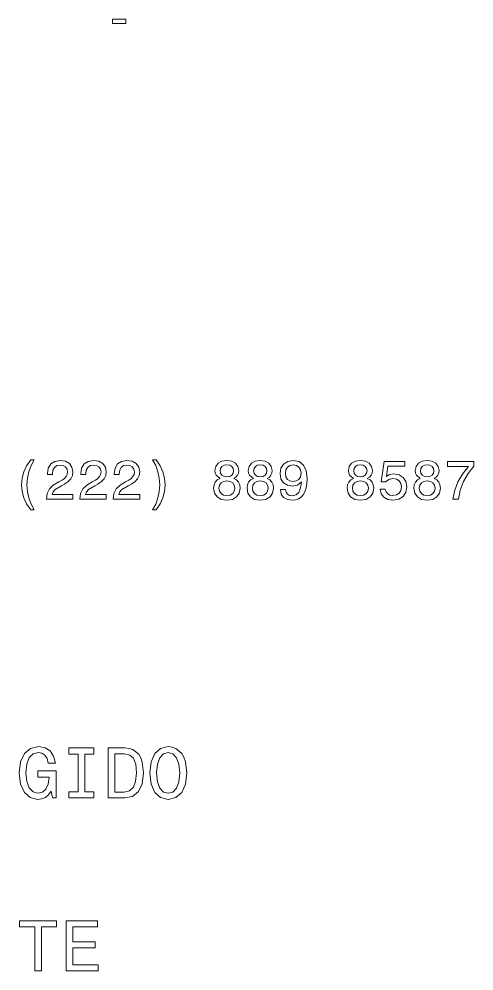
# Model space of a CAD drawing. Extents: x 14 to 2196, y -1968 to 1826.
# Drawn here: x 1777.4 to 1836.6, y -246.2 to -122.6 of the extents above; entities that cross this region are included whole.
import ezdxf

# ---------------------------------------------------------------- set-up
doc = ezdxf.new("R2010")
doc.units = 0

msp = doc.modelspace()

# ---------------------------------------------------------------- linework, layer by layer
at = {"color": 7, "lineweight": 13}
for points in [[(1789.582764, -123.155678), (1791.326294, -123.155678), (1791.326294, -122.586517), (1789.582764, -122.586517)], [(1778.961914, -186.327179), (1779.415771, -186.327179), (1779.005127, -185.563492), (1778.716919, -184.763779), (1778.536865, -183.920837), (1778.479248, -183.070694), (1778.536865, -182.220551), (1778.716919, -181.384811), (1779.005127, -180.577896), (1779.415771, -179.814209), (1778.961914, -179.814209), (1778.435913, -180.60672), (1778.068481, -181.392029), (1777.852417, -182.213348), (1777.787598, -183.070694), (1777.852417, -183.935257), (1778.068481, -184.749374), (1778.435913, -185.534668)], [(1781.015259, -184.936691), (1784.451782, -184.936691), (1784.451782, -184.317093), (1781.735718, -184.317093), (1781.886963, -183.978485), (1782.146362, -183.697495), (1782.946045, -183.185974), (1783.371094, -182.969833), (1783.84668, -182.660034), (1784.185303, -182.299805), (1784.379761, -181.874725), (1784.451782, -181.392029), (1784.329346, -180.786835), (1783.990723, -180.311325), (1783.471924, -180.008743), (1782.802002, -179.900665), (1782.110352, -180.023148), (1781.584351, -180.361771), (1781.245728, -180.902115), (1781.130493, -181.615372), (1781.130493, -181.716232), (1781.786133, -181.716232), (1781.786133, -181.6586), (1781.850952, -181.168686), (1782.04541, -180.808456), (1782.355225, -180.577896), (1782.765991, -180.498657), (1783.183838, -180.570694), (1783.493652, -180.750809), (1783.695312, -181.031799), (1783.767334, -181.384811), (1783.716919, -181.716232), (1783.580078, -181.997208), (1783.349487, -182.242172), (1783.032471, -182.458298), (1782.607422, -182.688858), (1781.901367, -183.135544), (1781.404297, -183.611038), (1781.108887, -184.187408), (1781.015259, -184.915085)], [(1785.352417, -184.936691), (1788.78894, -184.936691), (1788.78894, -184.317093), (1786.072876, -184.317093), (1786.224121, -183.978485), (1786.483521, -183.697495), (1787.283203, -183.185974), (1787.708252, -182.969833), (1788.183838, -182.660034), (1788.522461, -182.299805), (1788.716919, -181.874725), (1788.78894, -181.392029), (1788.666504, -180.786835), (1788.327881, -180.311325), (1787.809204, -180.008743), (1787.13916, -179.900665), (1786.44751, -180.023148), (1785.921509, -180.361771), (1785.582886, -180.902115), (1785.467651, -181.615372), (1785.467651, -181.716232), (1786.123291, -181.716232), (1786.123291, -181.6586), (1786.18811, -181.168686), (1786.38269, -180.808456), (1786.692505, -180.577896), (1787.103149, -180.498657), (1787.520996, -180.570694), (1787.830811, -180.750809), (1788.032471, -181.031799), (1788.104492, -181.384811), (1788.054077, -181.716232), (1787.917236, -181.997208), (1787.686646, -182.242172), (1787.369629, -182.458298), (1786.94458, -182.688858), (1786.238525, -183.135544), (1785.741455, -183.611038), (1785.446045, -184.187408), (1785.352417, -184.915085)], [(1789.689575, -184.936691), (1793.126221, -184.936691), (1793.126221, -184.317093), (1790.410034, -184.317093), (1790.561279, -183.978485), (1790.820679, -183.697495), (1791.620361, -183.185974), (1792.045532, -182.969833), (1792.520996, -182.660034), (1792.859619, -182.299805), (1793.054077, -181.874725), (1793.126221, -181.392029), (1793.003662, -180.786835), (1792.665039, -180.311325), (1792.146362, -180.008743), (1791.476318, -179.900665), (1790.784668, -180.023148), (1790.258789, -180.361771), (1789.920166, -180.902115), (1789.80481, -181.615372), (1789.80481, -181.716232), (1790.460449, -181.716232), (1790.460449, -181.6586), (1790.525269, -181.168686), (1790.719849, -180.808456), (1791.029663, -180.577896), (1791.440308, -180.498657), (1791.858154, -180.570694), (1792.167969, -180.750809), (1792.369629, -181.031799), (1792.441772, -181.384811), (1792.391357, -181.716232), (1792.254395, -181.997208), (1792.023804, -182.242172), (1791.706909, -182.458298), (1791.281738, -182.688858), (1790.575684, -183.135544), (1790.078613, -183.611038), (1789.783203, -184.187408), (1789.689575, -184.915085)], [(1795.265991, -186.327179), (1795.784668, -185.534668), (1796.1521, -184.749374), (1796.368286, -183.935257), (1796.440308, -183.070694), (1796.368286, -182.213348), (1796.1521, -181.392029), (1795.784668, -180.60672), (1795.265991, -179.814209), (1794.812012, -179.814209), (1795.215454, -180.577896), (1795.503662, -181.384811), (1795.676636, -182.220551), (1795.741455, -183.070694), (1795.676636, -183.920837), (1795.503662, -184.763779), (1795.208252, -185.563492), (1794.812012, -186.327179)], [(1803.565674, -182.242172), (1803.198242, -182.443893), (1802.946045, -182.724869), (1802.787598, -183.077896), (1802.737061, -183.502975), (1802.852417, -184.14418), (1803.183838, -184.641296), (1803.724121, -184.958298), (1804.458984, -185.08078), (1805.186646, -184.958298), (1805.727051, -184.641296), (1806.058472, -184.14418), (1806.180908, -183.502975), (1806.123291, -183.077896), (1805.972046, -182.724869), (1805.712646, -182.443893), (1805.352417, -182.242172), (1805.640625, -182.06926), (1805.842285, -181.831497), (1805.964844, -181.54332), (1806.008057, -181.190292), (1805.8927, -180.678772), (1805.590088, -180.268097), (1805.10022, -180.001526), (1804.458984, -179.900665), (1803.810547, -180.001526), (1803.320679, -180.268097), (1803.010864, -180.678772), (1802.902832, -181.190292), (1802.938843, -181.54332), (1803.061279, -181.831497)], [(1807.902832, -182.242172), (1807.5354, -182.443893), (1807.283203, -182.724869), (1807.124756, -183.077896), (1807.074341, -183.502975), (1807.189575, -184.14418), (1807.520996, -184.641296), (1808.061279, -184.958298), (1808.796143, -185.08078), (1809.523926, -184.958298), (1810.064209, -184.641296), (1810.39563, -184.14418), (1810.518066, -183.502975), (1810.460449, -183.077896), (1810.309204, -182.724869), (1810.049805, -182.443893), (1809.689575, -182.242172), (1809.977783, -182.06926), (1810.179443, -181.831497), (1810.302002, -181.54332), (1810.345215, -181.190292), (1810.229858, -180.678772), (1809.927368, -180.268097), (1809.437378, -180.001526), (1808.796143, -179.900665), (1808.147827, -180.001526), (1807.657837, -180.268097), (1807.348022, -180.678772), (1807.23999, -181.190292), (1807.276001, -181.54332), (1807.39856, -181.831497)], [(1811.404297, -183.697495), (1811.512329, -184.266663), (1811.822144, -184.706146), (1812.312012, -184.979919), (1812.960449, -185.08078), (1813.385498, -185.03035), (1813.767334, -184.900665), (1814.091553, -184.677322), (1814.365356, -184.360321), (1814.581543, -183.964066), (1814.73999, -183.474152), (1814.833618, -182.912201), (1814.869629, -182.263779), (1814.747192, -181.247925), (1814.394165, -180.505859), (1813.832275, -180.059174), (1813.061279, -179.900665), (1812.355225, -180.03035), (1811.822144, -180.376175), (1811.476318, -180.909317), (1811.361084, -181.579346), (1811.476318, -182.270981), (1811.814941, -182.796921), (1812.319214, -183.128326), (1812.960449, -183.236404), (1813.637695, -183.099518), (1814.14917, -182.681641), (1814.033936, -183.481354), (1813.803345, -184.050522), (1813.450317, -184.389145), (1812.967651, -184.497208), (1812.593018, -184.446777), (1812.319214, -184.288269), (1812.13916, -184.036118), (1812.067139, -183.697495)], [(1812.059937, -181.572144), (1812.131958, -181.125458), (1812.333618, -180.77243), (1812.650635, -180.549088), (1813.061279, -180.469833), (1813.48645, -180.549088), (1813.810547, -180.77243), (1814.012329, -181.11824), (1814.091553, -181.564926), (1814.012329, -182.018829), (1813.810547, -182.357437), (1813.479248, -182.566376), (1813.039673, -182.638428), (1812.643433, -182.566376), (1812.333618, -182.357437), (1812.131958, -182.026031)], [(1820.914307, -182.242172), (1820.546875, -182.443893), (1820.2948, -182.724869), (1820.13623, -183.077896), (1820.085815, -183.502975), (1820.20105, -184.14418), (1820.532471, -184.641296), (1821.072876, -184.958298), (1821.807739, -185.08078), (1822.5354, -184.958298), (1823.075684, -184.641296), (1823.407104, -184.14418), (1823.529663, -183.502975), (1823.471924, -183.077896), (1823.320679, -182.724869), (1823.061279, -182.443893), (1822.70105, -182.242172), (1822.989258, -182.06926), (1823.19104, -181.831497), (1823.313477, -181.54332), (1823.356689, -181.190292), (1823.241455, -180.678772), (1822.938843, -180.268097), (1822.448975, -180.001526), (1821.807739, -179.900665), (1821.159302, -180.001526), (1820.669434, -180.268097), (1820.359619, -180.678772), (1820.251465, -181.190292), (1820.287598, -181.54332), (1820.410034, -181.831497)], [(1824.358154, -183.63266), (1824.516602, -184.223434), (1824.869629, -184.684525), (1825.388428, -184.972717), (1826.05127, -185.08078), (1826.778931, -184.951096), (1827.348022, -184.598068), (1827.708252, -184.036118), (1827.845215, -183.315659), (1827.722656, -182.64563), (1827.376831, -182.11969), (1826.836548, -181.781067), (1826.137695, -181.6586), (1825.59729, -181.745056), (1825.179443, -181.982803), (1825.381226, -180.635544), (1827.571411, -180.635544), (1827.571411, -180.044754), (1824.898438, -180.044754), (1824.502197, -182.69606), (1825.078613, -182.69606), (1825.49646, -182.357437), (1826.029663, -182.234955), (1826.490723, -182.314209), (1826.84375, -182.544754), (1827.067139, -182.897781), (1827.146362, -183.351685), (1827.067139, -183.805573), (1826.836548, -184.1586), (1826.483521, -184.381943), (1826.029663, -184.461182), (1825.647827, -184.410751), (1825.352417, -184.245056), (1825.13623, -183.985687), (1825.028198, -183.63266)], [(1829.588745, -182.242172), (1829.221313, -182.443893), (1828.969116, -182.724869), (1828.810547, -183.077896), (1828.760132, -183.502975), (1828.875488, -184.14418), (1829.206787, -184.641296), (1829.747192, -184.958298), (1830.482056, -185.08078), (1831.209717, -184.958298), (1831.750122, -184.641296), (1832.081543, -184.14418), (1832.203979, -183.502975), (1832.146362, -183.077896), (1831.994995, -182.724869), (1831.735718, -182.443893), (1831.375488, -182.242172), (1831.663574, -182.06926), (1831.865356, -181.831497), (1831.987793, -181.54332), (1832.031006, -181.190292), (1831.915771, -180.678772), (1831.613159, -180.268097), (1831.123291, -180.001526), (1830.482056, -179.900665), (1829.833618, -180.001526), (1829.34375, -180.268097), (1829.033936, -180.678772), (1828.925903, -181.190292), (1828.961914, -181.54332), (1829.084351, -181.831497)], [(1833.817749, -184.936691), (1834.54541, -184.936691), (1834.783203, -183.747925), (1835.20105, -182.638428), (1835.79187, -181.608154), (1836.562744, -180.642746), (1836.562744, -180.044754), (1833.133301, -180.044754), (1833.133301, -180.700378), (1835.871094, -180.700378), (1835.078613, -181.673004), (1834.480591, -182.688858), (1834.062744, -183.769547)], [(1803.58728, -181.247925), (1803.644897, -180.930923), (1803.817871, -180.685974), (1804.091553, -180.534668), (1804.458984, -180.477036), (1804.819214, -180.534668), (1805.093018, -180.685974), (1805.265991, -180.930923), (1805.330811, -181.247925), (1805.265991, -181.572144), (1805.093018, -181.824295), (1804.819214, -181.990005), (1804.458984, -182.040436), (1804.091553, -181.982803), (1803.817871, -181.824295), (1803.644897, -181.572144)], [(1807.924438, -181.247925), (1807.982056, -180.930923), (1808.155029, -180.685974), (1808.428711, -180.534668), (1808.796143, -180.477036), (1809.156372, -180.534668), (1809.430176, -180.685974), (1809.603149, -180.930923), (1809.667969, -181.247925), (1809.603149, -181.572144), (1809.430176, -181.824295), (1809.156372, -181.990005), (1808.796143, -182.040436), (1808.428711, -181.982803), (1808.155029, -181.824295), (1807.982056, -181.572144)], [(1820.935913, -181.247925), (1820.993652, -180.930923), (1821.166504, -180.685974), (1821.440308, -180.534668), (1821.807739, -180.477036), (1822.167969, -180.534668), (1822.441772, -180.685974), (1822.614624, -180.930923), (1822.679443, -181.247925), (1822.614624, -181.572144), (1822.441772, -181.824295), (1822.167969, -181.990005), (1821.807739, -182.040436), (1821.440308, -181.982803), (1821.166504, -181.824295), (1820.993652, -181.572144)], [(1829.610352, -181.247925), (1829.667969, -180.930923), (1829.84082, -180.685974), (1830.114624, -180.534668), (1830.482056, -180.477036), (1830.842285, -180.534668), (1831.116089, -180.685974), (1831.28894, -180.930923), (1831.35376, -181.247925), (1831.28894, -181.572144), (1831.116089, -181.824295), (1830.842285, -181.990005), (1830.482056, -182.040436), (1830.114624, -181.982803), (1829.84082, -181.824295), (1829.667969, -181.572144)], [(1803.428711, -183.488571), (1803.493652, -183.10672), (1803.702515, -182.818542), (1804.026733, -182.63121), (1804.458984, -182.566376), (1804.884033, -182.63121), (1805.208252, -182.818542), (1805.417236, -183.10672), (1805.489258, -183.488571), (1805.417236, -183.899231), (1805.208252, -184.20903), (1804.884033, -184.410751), (1804.458984, -184.475601), (1804.026733, -184.410751), (1803.702515, -184.20903), (1803.493652, -183.899231)], [(1807.765991, -183.488571), (1807.830811, -183.10672), (1808.039673, -182.818542), (1808.363892, -182.63121), (1808.796143, -182.566376), (1809.221313, -182.63121), (1809.545532, -182.818542), (1809.754395, -183.10672), (1809.826416, -183.488571), (1809.754395, -183.899231), (1809.545532, -184.20903), (1809.221313, -184.410751), (1808.796143, -184.475601), (1808.363892, -184.410751), (1808.039673, -184.20903), (1807.830811, -183.899231)], [(1820.777466, -183.488571), (1820.842285, -183.10672), (1821.05127, -182.818542), (1821.375488, -182.63121), (1821.807739, -182.566376), (1822.232788, -182.63121), (1822.557007, -182.818542), (1822.765869, -183.10672), (1822.838013, -183.488571), (1822.765869, -183.899231), (1822.557007, -184.20903), (1822.232788, -184.410751), (1821.807739, -184.475601), (1821.375488, -184.410751), (1821.05127, -184.20903), (1820.842285, -183.899231)], [(1829.451782, -183.488571), (1829.516602, -183.10672), (1829.725586, -182.818542), (1830.049805, -182.63121), (1830.482056, -182.566376), (1830.907104, -182.63121), (1831.231323, -182.818542), (1831.440308, -183.10672), (1831.512329, -183.488571), (1831.440308, -183.899231), (1831.231323, -184.20903), (1830.907104, -184.410751), (1830.482056, -184.475601), (1830.049805, -184.410751), (1829.725586, -184.20903), (1829.516602, -183.899231)], [(1781.634644, -222.866257), (1781.793945, -223.737289), (1782.262207, -223.737289), (1782.262207, -220.225037), (1779.892578, -220.225037), (1779.892578, -221.021149), (1781.35376, -221.021149), (1781.35376, -221.077347), (1781.241333, -221.939026), (1780.94165, -222.575912), (1780.482666, -222.978638), (1779.911377, -223.109772), (1779.274414, -222.941177), (1778.778076, -222.43541), (1778.459595, -221.601837), (1778.347168, -220.459198), (1778.450195, -219.325912), (1778.768677, -218.49234), (1779.274414, -217.986572), (1779.95813, -217.808609), (1780.426514, -217.902283), (1780.810425, -218.16452), (1781.091431, -218.604721), (1781.250732, -219.194778), (1782.177856, -219.194778), (1781.934326, -218.295654), (1781.475464, -217.621292), (1780.829224, -217.209198), (1780.014404, -217.059341), (1778.946655, -217.293488), (1778.141113, -217.977203), (1777.625977, -219.054291), (1777.44812, -220.487289), (1777.625977, -221.929657), (1778.141113, -223.006744), (1778.89978, -223.69046), (1779.855103, -223.915237), (1780.389038, -223.840317), (1780.866699, -223.653), (1781.278809, -223.32518)], [(1785.128174, -222.950546), (1783.929321, -222.950546), (1783.929321, -223.737289), (1787.188721, -223.737289), (1787.188721, -222.950546), (1785.989868, -222.950546), (1785.989868, -218.024033), (1787.188721, -218.024033), (1787.188721, -217.237289), (1783.929321, -217.237289), (1783.929321, -218.024033), (1785.128174, -218.024033)], [(1791.187988, -217.237289), (1789.024414, -217.237289), (1789.024414, -223.737289), (1791.187988, -223.737289), (1792.208862, -223.531235), (1792.967529, -222.903717), (1793.435791, -221.882828), (1793.604492, -220.487289), (1793.45459, -219.06366), (1793.267212, -218.501694), (1793.005005, -218.052124), (1792.246338, -217.443344), (1791.75, -217.293488)], [(1794.428711, -220.487289), (1794.597168, -221.94838), (1795.084229, -223.025467), (1795.842896, -223.69046), (1796.835693, -223.915237), (1797.819092, -223.69046), (1798.587158, -223.025467), (1799.064819, -221.94838), (1799.242798, -220.487289), (1799.064819, -219.035553), (1798.858765, -218.445496), (1798.587158, -217.958466), (1797.819092, -217.293488), (1797.35083, -217.124893), (1796.835693, -217.059341), (1795.833496, -217.293488), (1795.074951, -217.949112), (1794.597168, -219.026199)], [(1791.122437, -218.014664), (1791.834229, -218.155151), (1792.321289, -218.585999), (1792.611572, -219.354004), (1792.705322, -220.487289), (1792.602295, -221.583115), (1792.31189, -222.35112), (1791.815552, -222.810059), (1791.122437, -222.959915), (1789.895508, -222.959915), (1789.895508, -218.014664)], [(1795.327759, -220.487289), (1795.430786, -219.354004), (1795.739868, -218.520432), (1796.217529, -218.014664), (1796.835693, -217.836716), (1797.444458, -218.014664), (1797.922119, -218.5298), (1798.231201, -219.363373), (1798.343628, -220.487289), (1798.231201, -221.620575), (1797.922119, -222.454147), (1797.444458, -222.959915), (1796.835693, -223.128494), (1796.217529, -222.959915), (1795.739868, -222.454147), (1795.430786, -221.629944)], [(1779.489868, -246.196945), (1780.351562, -246.196945), (1780.351562, -240.483688), (1782.318359, -240.483688), (1782.318359, -239.696945), (1777.513672, -239.696945), (1777.513672, -240.483688), (1779.489868, -240.483688)], [(1783.592163, -246.196945), (1787.713257, -246.196945), (1787.713257, -245.410202), (1784.453857, -245.410202), (1784.453857, -243.209198), (1787.3573, -243.209198), (1787.3573, -242.431808), (1784.453857, -242.431808), (1784.453857, -240.483688), (1787.638306, -240.483688), (1787.638306, -239.696945), (1783.592163, -239.696945)]]:
    msp.add_lwpolyline(points, close=True, dxfattribs=at)

doc.saveas('drawing.dxf')
